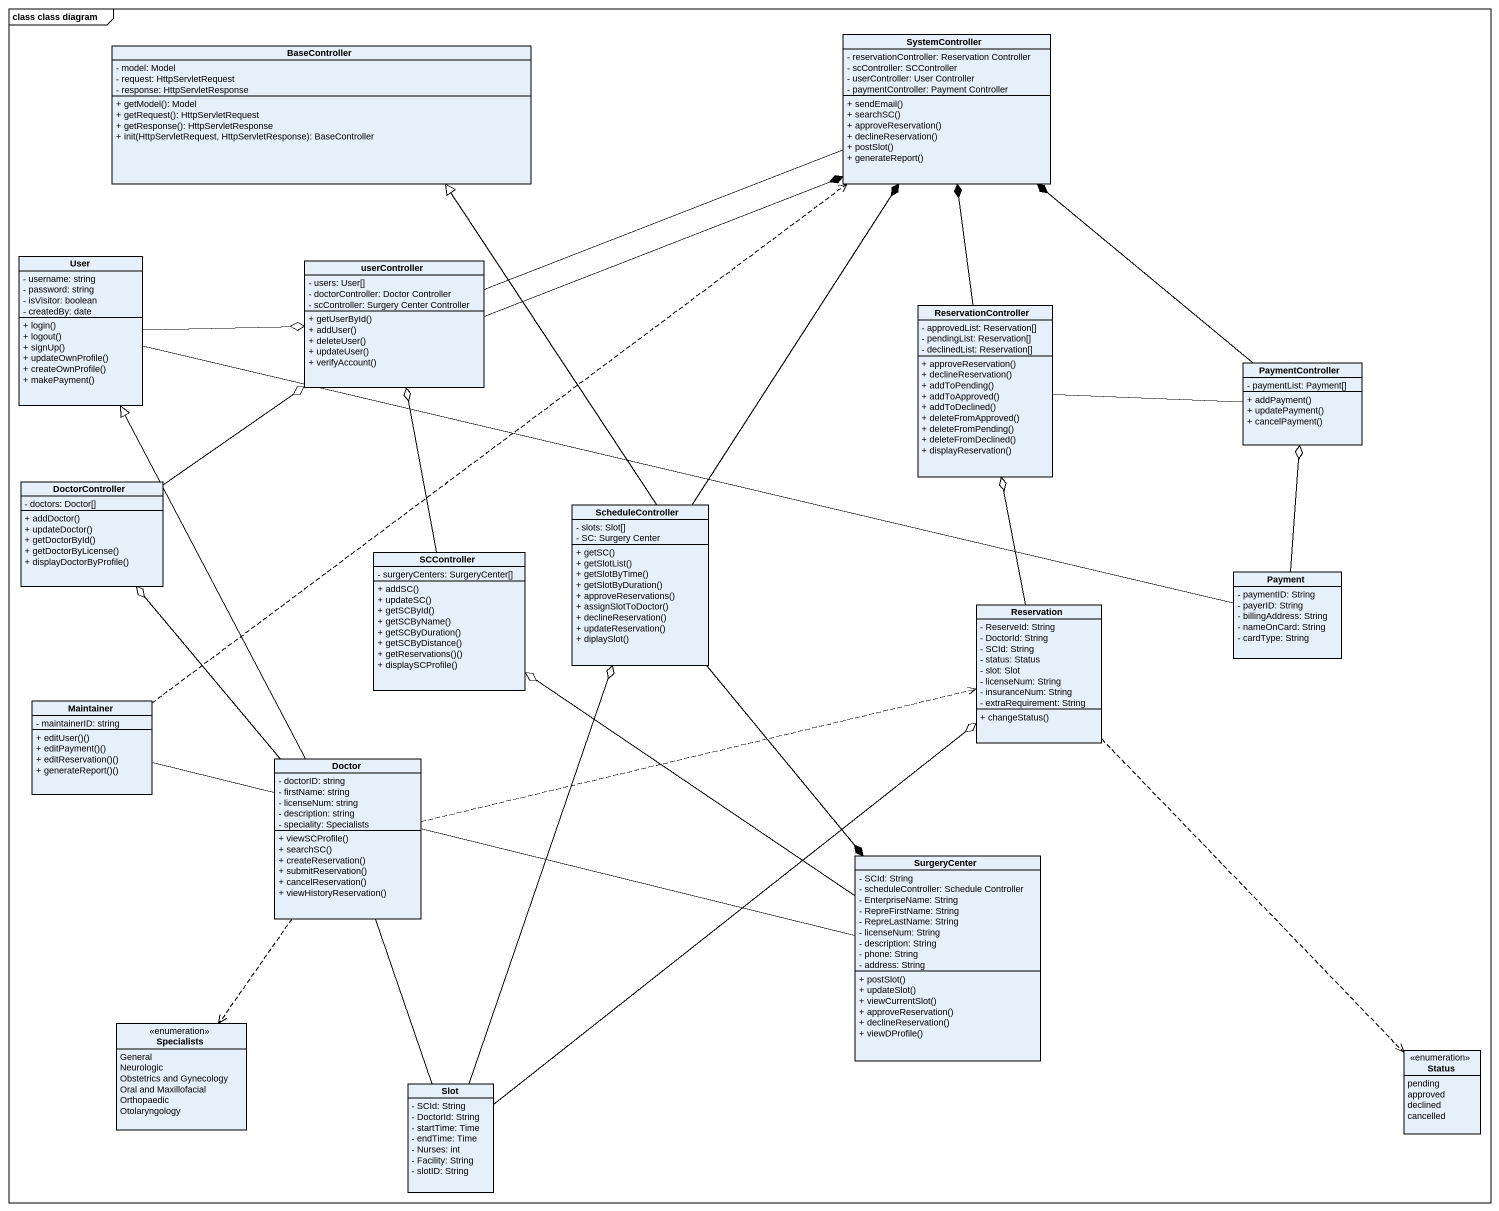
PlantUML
@startuml
mainframe class class diagram
hide circle
hide empty members
skinparam classAttributeIconSize 0
class BaseController {
  - model: Model
  - request: HttpServletRequest
  - response: HttpServletResponse
  + getModel(): Model
  + getRequest(): HttpServletRequest
  + getResponse(): HttpServletResponse
  + init(HttpServletRequest, HttpServletResponse): BaseController
}
class SystemController {
  - reservationController: Reservation Controller
  - scController: SCController
  - userController: User Controller
  - paymentController: Payment Controller
  + sendEmail()
  + searchSC()
  + approveReservation()
  + declineReservation()
  + postSlot()
  + generateReport()
}
class User {
  - username: string
  - password: string
  - isVisitor: boolean
  - createdBy: date
  + login()
  + logout()
  + signUp()
  + updateOwnProfile()
  + createOwnProfile()
  + makePayment()
}
class userController {
  - users: User[]
  - doctorController: Doctor Controller
  - scController: Surgery Center Controller
  + getUserById()
  + addUser()
  + deleteUser()
  + updateUser()
  + verifyAccount()
}
class ReservationController {
  - approvedList: Reservation[]
  - pendingList: Reservation[]
  - declinedList: Reservation[]
  + approveReservation()
  + declineReservation()
  + addToPending()
  + addToApproved()
  + addToDeclined()
  + deleteFromApproved()
  + deleteFromPending()
  + deleteFromDeclined()
  + displayReservation()
}
class PaymentController {
  - paymentList: Payment[]
  + addPayment()
  + updatePayment()
  + cancelPayment()
}
class DoctorController {
  - doctors: Doctor[]
  + addDoctor()
  + updateDoctor()
  + getDoctorById()
  + getDoctorByLicense()
  + displayDoctorByProfile()
}
class ScheduleController {
  - slots: Slot[]
  - SC: Surgery Center
  + getSC()
  + getSlotList()
  + getSlotByTime()
  + getSlotByDuration()
  + approveReservations()
  + assignSlotToDoctor()
  + declineReservation()
  + updateReservation()
  + diplaySlot()
}
class SCController {
  - surgeryCenters: SurgeryCenter[]
  + addSC()
  + updateSC()
  + getSCById()
  + getSCByName()
  + getSCByDuration()
  + getSCByDistance()
  + getReservations()()
  + displaySCProfile()
}
class Payment {
  - paymentID: String
  - payerID: String
  - billingAddress: String
  - nameOnCard: String
  - cardType: String
}
class Reservation {
  - ReserveId: String
  - DoctorId: String
  - SCId: String
  - status: Status
  - slot: Slot
  - licenseNum: String
  - insuranceNum: String
  - extraRequirement: String
  + changeStatus()
}
class Maintainer {
  - maintainerID: string
  + editUser()()
  + editPayment()()
  + editReservation()()
  + generateReport()()
}
class Doctor {
  - doctorID: string
  - firstName: string
  - licenseNum: string
  - description: string
  - speciality: Specialists
  + viewSCProfile()
  + searchSC()
  + createReservation()
  + submitReservation()
  + cancelReservation()
  + viewHistoryReservation()
}
class SurgeryCenter {
  - SCId: String
  - scheduleController: Schedule Controller
  - EnterpriseName: String
  - RepreFirstName: String
  - RepreLastName: String
  - licenseNum: String
  - description: String
  - phone: String
  - address: String
  + postSlot()
  + updateSlot()
  + viewCurrentSlot()
  + approveReservation()
  + declineReservation()
  + viewDProfile()
}
enum Specialists {
  General
  Neurologic
  Obstetrics and Gynecology
  Oral and Maxillofacial
  Orthopaedic
  Otolaryngology
}
enum Status {
  pending
  approved
  declined
  cancelled
}
class Slot {
  - SCId: String
  - DoctorId: String
  - startTime: Time
  - endTime: Time
  - Nurses: int
  - Facility: String
  - slotID: String
}
User -right-o userController
User -right- Payment
userController -right- SystemController
userController -right-* SystemController
ReservationController -up-* SystemController
ReservationController -right- PaymentController
PaymentController -up-* SystemController
DoctorController -up-o userController
ScheduleController -up-|> BaseController
ScheduleController -up-* SystemController
ScheduleController --* SurgeryCenter
SCController -up-o userController
Payment -up-o PaymentController
Reservation -up-o ReservationController
Reservation ..> Status
Maintainer .up.> SystemController
Doctor -up-|> User
Doctor -up-o DoctorController
Doctor .right.> Reservation
Doctor ..> Specialists
Doctor -- Slot
SurgeryCenter -up-o SCController
SurgeryCenter -left- Maintainer
Slot -up-o ScheduleController
Slot -up-o Reservation
@enduml
